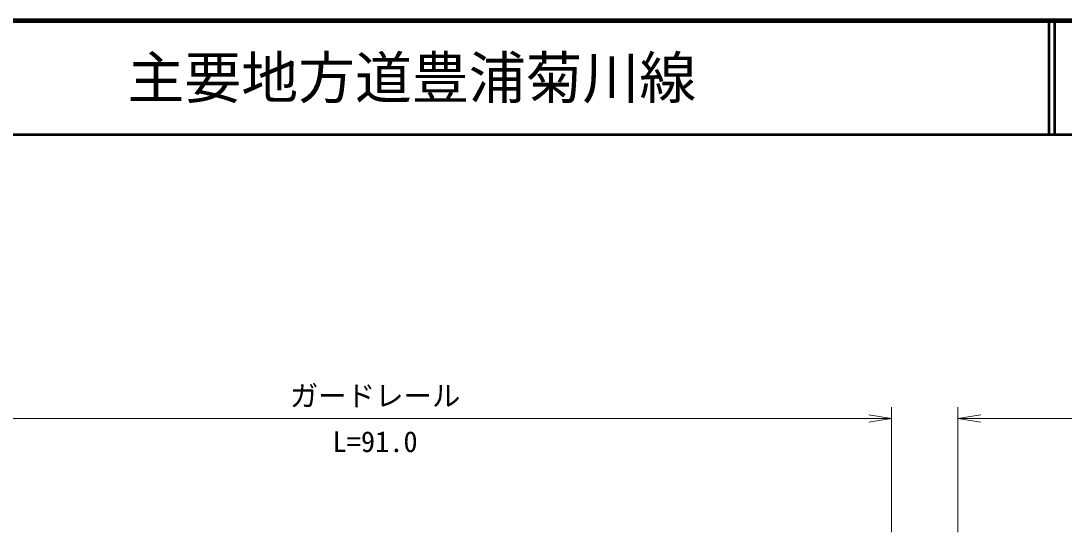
# Model space of a CAD drawing. Units: millimetres, scale not verified. Extents: x 40000 to 680000, y 20000 to 380000.
# Drawn here: x 207350 to 299092, y 335000 to 380000 of the extents above; entities that cross this region are included whole.
import ezdxf
from ezdxf.enums import TextEntityAlignment as Align

# ---------------------------------------------------------------- set-up
doc = ezdxf.new("R2010")
doc.units = ezdxf.units.MM
doc.header["$LTSCALE"] = 1000
for name, color, linetype, lineweight in [('M-STR-HTXT', 7, 'Continuous', 13), ('M-TTL', 2, 'Continuous', 140), ('M-TTL-LINE', 7, 'Continuous', 50)]:
    doc.layers.add(name, color=color, linetype=linetype, lineweight=lineweight)
doc.layers.add('M-TTL-TXT', color=7, linetype='Continuous')
doc.styles.add('ＭＳ ゴシック', font='')
doc.styles.get('ＭＳ ゴシック').set_extended_font_data('MS Gothic')

# ---------------------------------------------------------------- blocks, each defined once
blk = doc.blocks.new('open_arrow')
at = {"color": 0, "linetype": 'Continuous', "lineweight": -2}
blk.add_lwpolyline([(7.5, 1.25), (0, 0), (7.5, -1.25)], dxfattribs=at)

msp = doc.modelspace()

# ---------------------------------------------------------------- linework, layer by layer
at = {"layer": 'M-STR-HTXT'}
for p, q in [((283918, 335000), (283918, 346000)), ((289754, 335000), (289754, 346000)), ((193688, 345000), (283918, 345000)), ((289754, 345000), (365000, 345000))]:
    msp.add_line(p, q, dxfattribs=at)
at = {"layer": 'M-TTL'}
msp.add_line((680000, 380000), (40000, 380000), dxfattribs=at)
at = {"layer": 'M-TTL-LINE'}
for p, q in [((297750, 380000), (297750, 370000)), ((298250, 380000), (298250, 370000)), ((40000, 370000), (680000, 370000))]:
    msp.add_line(p, q, dxfattribs=at)

# ---------------------------------------------------------------- block references
at = {"layer": 'M-STR-HTXT', "xscale": 267, "yscale": 267, "rotation": 180}
msp.add_blockref('open_arrow', (283918, 345000), dxfattribs=at)
at = {"layer": 'M-STR-HTXT', "xscale": 267, "yscale": 267}
msp.add_blockref('open_arrow', (289754, 345000), dxfattribs=at)

# ---------------------------------------------------------------- texts
at = {"layer": 'M-STR-HTXT', "style": 'ＭＳ ゴシック'}
msp.add_text('ガードレール', height=1833, dxfattribs=at).set_placement((238500, 347000), align=Align.MIDDLE_CENTER)
msp.add_text('L=91.0', height=1833, dxfattribs=at).set_placement((238500, 341500), align=Align.BOTTOM_CENTER)
at = {"layer": 'M-TTL-TXT', "style": 'ＭＳ ゴシック'}
msp.add_text('主要地方道豊浦菊川線', height=3666, dxfattribs=at).set_placement((216734, 375000), align=Align.MIDDLE_LEFT)

doc.saveas('drawing.dxf')
